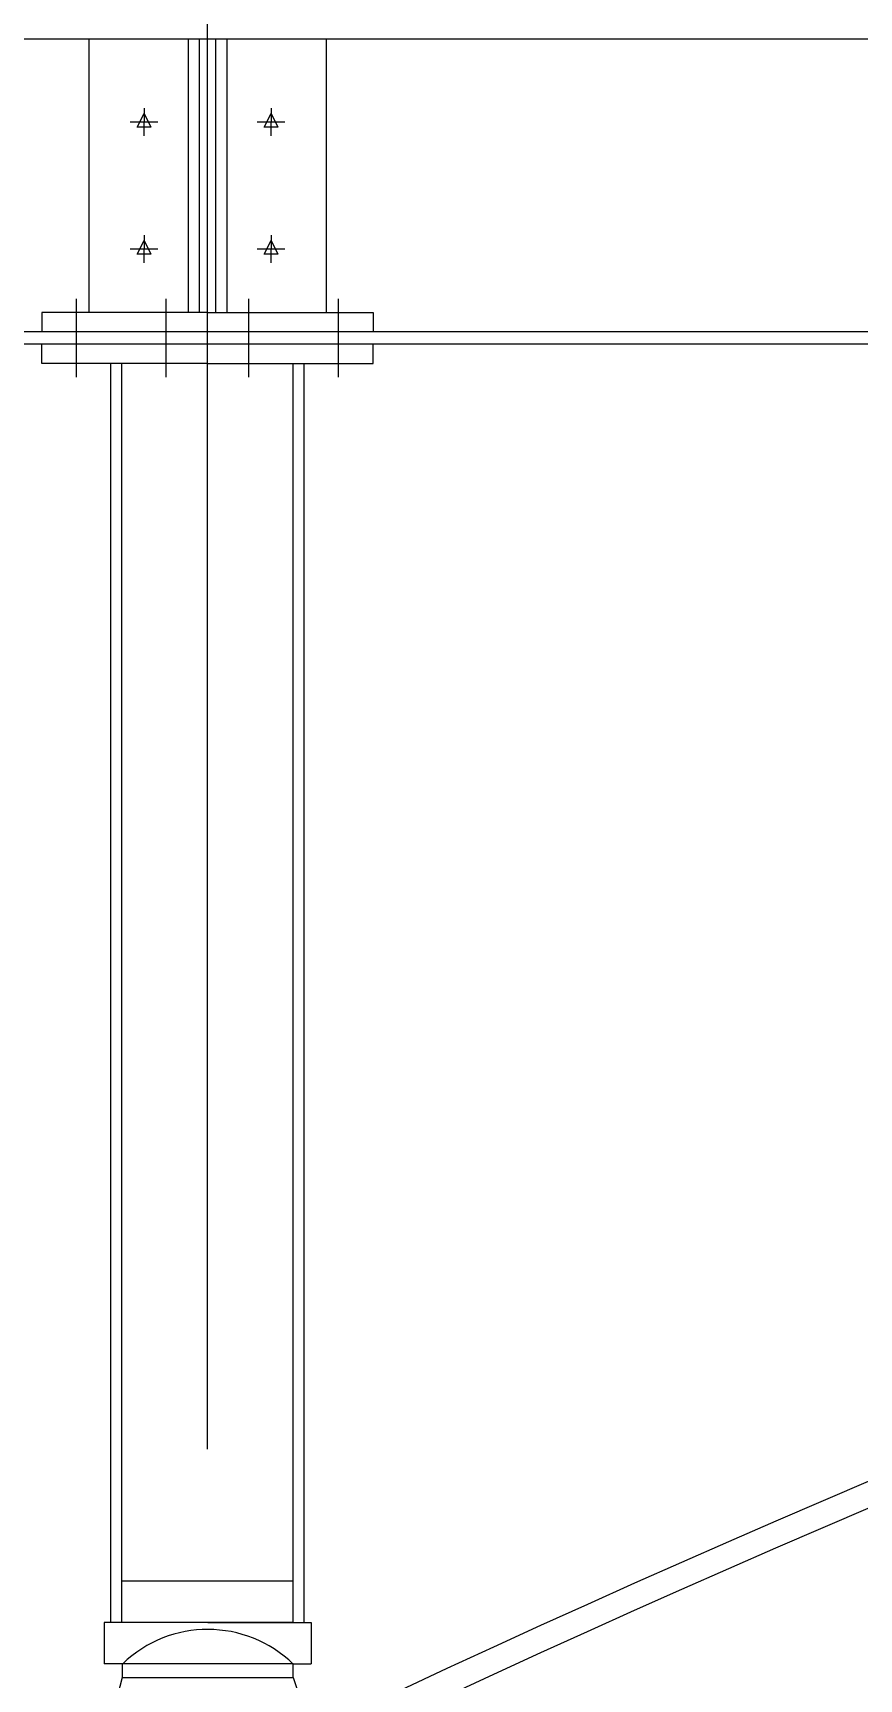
# Model space of a CAD drawing. Header units: millimetres. Extents: x -919 to 30143, y 6775 to 18100.
# Drawn here: x 8803 to 9402, y 11586 to 12779 of the extents above; entities that cross this region are included whole.
import ezdxf

# ---------------------------------------------------------------- set-up
doc = ezdxf.new("R2010")
doc.units = ezdxf.units.MM
doc.layers.add('axis', color=40, linetype='Continuous')

msp = doc.modelspace()

# ---------------------------------------------------------------- linework, layer by layer
at = {"color": 0, "linetype": 'ByBlock', "lineweight": -2}
for p, q in [((13430.607, 12774.435), (8429.756, 12774.435)), ((8843.756, 12774.435), (8843.756, 12576.435)), ((8915.756, 12774.435), (8915.756, 12576.435)), ((8923.756, 12774.435), (8923.756, 12576.435)), ((8935.756, 12576.435), (8935.756, 12774.435)), ((8943.756, 12774.435), (8943.756, 12576.435)), ((9015.756, 12774.435), (9015.756, 12576.435)), ((8873.669, 12714.453), (8893.843, 12714.417)), ((8878.749, 12710.576), (8883.767, 12720.567)), ((8883.774, 12724.522), (8883.738, 12704.348)), ((8883.767, 12720.567), (8888.749, 12710.558)), ((8965.669, 12714.453), (8985.843, 12714.417)), ((8970.749, 12710.576), (8975.767, 12720.567)), ((8975.774, 12724.522), (8975.738, 12704.348)), ((8975.767, 12720.567), (8980.749, 12710.558)), ((8888.749, 12710.558), (8878.749, 12710.576)), ((8980.749, 12710.558), (8970.749, 12710.576)), ((8883.774, 12632.522), (8883.738, 12612.348)), ((8975.774, 12632.522), (8975.738, 12612.348)), ((8873.669, 12622.453), (8893.843, 12622.417)), ((8878.749, 12618.576), (8883.767, 12628.567)), ((8888.749, 12618.558), (8878.749, 12618.576)), ((8883.767, 12628.567), (8888.749, 12618.558)), ((8965.669, 12622.453), (8985.843, 12622.417)), ((8970.749, 12618.576), (8975.767, 12628.567)), ((8980.749, 12618.558), (8970.749, 12618.576)), ((8975.767, 12628.567), (8980.749, 12618.558)), ((8834.756, 12529.435), (8834.756, 12586.321)), ((8899.756, 12529.435), (8899.756, 12586.321)), ((8959.756, 12529.435), (8959.756, 12586.321)), ((9024.756, 12529.435), (9024.756, 12586.321)), ((8929.756, 12576.435), (8809.756, 12576.435)), ((8809.756, 12576.435), (8809.756, 12562.435)), ((8929.756, 12576.435), (9049.756, 12576.435)), ((9049.756, 12576.435), (9049.756, 12562.435)), ((13430.607, 12562.435), (8429.756, 12562.435)), ((13430.607, 12553.435), (8429.756, 12553.435)), ((8809.756, 12539.435), (8809.756, 12553.435)), ((9049.756, 12539.435), (9049.756, 12553.435)), ((8929.756, 12539.435), (8809.756, 12539.435)), ((8859.756, 11627.304), (8859.756, 12539.435)), ((8867.756, 11627.304), (8867.756, 12539.435)), ((8929.756, 12539.435), (9049.756, 12539.435)), ((8991.756, 11627.304), (8991.756, 12539.435)), ((8999.756, 11627.304), (8999.756, 12539.435)), ((8991.756, 11657.304), (8867.756, 11657.304)), ((8929.935, 11627.304), (8854.935, 11627.304)), ((8854.935, 11627.304), (8854.935, 11597.304)), ((8991.935, 11627.304), (8854.935, 11627.304)), ((8929.935, 11627.304), (9004.935, 11627.304)), ((9004.935, 11627.304), (9004.935, 11597.304)), ((8991.935, 11597.304), (8854.935, 11597.304)), ((8867.935, 11597.304), (8867.935, 11587.304)), ((8991.935, 11587.304), (8991.935, 11597.304)), ((8991.935, 11597.304), (9004.935, 11597.304)), ((8867.935, 11587.304), (8841.122, 11485.613)), ((8867.935, 11587.304), (8991.935, 11587.304)), ((8991.935, 11587.304), (8999.935, 11563.008))]:
    msp.add_line(p, q, dxfattribs=at)
for centre, radius, start, end in [((13455.589, 2203.497), 10349.968, 90.1382963, 116.5228893), ((13455.589, 2203.497), 10331.968, 90.1382963, 116.5727178), ((13455.595, 2203.465), 10068, 90.1424589, 116.5347727), ((13455.595, 2203.465), 10050, 90.1424589, 116.4721308), ((8930.009, 11533.398), 88.822, 45.797456, 133.987968)]:
    msp.add_arc(centre, radius, start, end, dxfattribs=at)
at = {"layer": 'axis', "color": 0, "linetype": 'ByBlock', "lineweight": -2}
msp.add_line((8929.756, 11752.9), (8929.756, 12923.532), dxfattribs=at)
msp.add_arc((13430.66, 2303.628), 10099.868, 61.7854593, 118.10127, dxfattribs=at)

doc.saveas('drawing.dxf')
